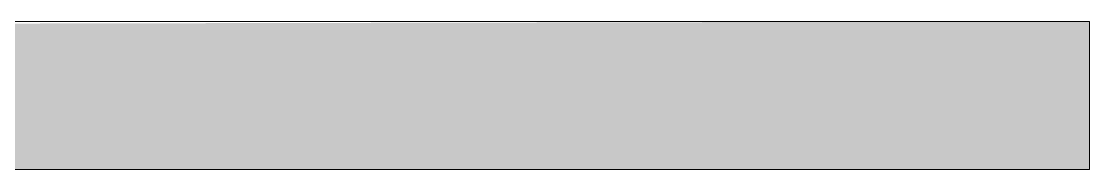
# Model space of a CAD drawing. Header units: inches. Extents: x -55396 to -733, y -290 to 853.
# Drawn here: x -16925.59 to -16900.34, y 290.5 to 294 of the extents above; entities that cross this region are included whole.
import ezdxf

# ---------------------------------------------------------------- set-up
doc = ezdxf.new("R2010")
doc.units = ezdxf.units.IN
doc.header["$MEASUREMENT"] = 0
doc.layers.add('Q-SPCQ', color=91, linetype='Continuous', lineweight=9)

# ---------------------------------------------------------------- blocks, each defined once
blk = doc.blocks.new('Basketball_Backstop-Performance_Sports_Systems-3103-Ceiling_Hung - 27_-0_ to 27_-11 7_8_-652462-Section 1')
at = {"layer": 'Q-SPCQ'}
h = blk.add_hatch(color=256, dxfattribs=at)
h.paths.add_polyline_path([(21398.605, 292.25), (21398.417, 292.476), (21398.303, 292.25), (21398.553, 292.25)], flags=0)
h.paths.add_polyline_path([(21416.766, 292.25), (21428.428, 292.25), (21428.428, 294), (21398.613, 293.94), (21398.644, 292.25), (21411.924, 292.25)], flags=0)
h.paths.add_polyline_path([(21398.211, 292.25), (21398.251, 292.25), (21398.251, 292.339)], flags=0)
h.paths.add_polyline_path([(21392.557, 292.25), (21398.211, 292.25), (21398.193, 294), (21368.428, 293.94), (21368.428, 292.25), (21387.716, 292.25)], flags=0)
h = blk.add_hatch(color=256, dxfattribs=at)
h.paths.add_polyline_path([(21428.428, 290.5), (21428.428, 292.25), (21398.669, 292.25), (21398.669, 290.5), (21399.303, 290.56), (21399.303, 291), (21399.49, 291), (21399.49, 290.5), (21407.083, 290.5)], flags=0)
h.paths.add_polyline_path([(21397.365, 290.5), (21397.399, 291), (21397.553, 291), (21397.553, 290.5), (21398.186, 290.56), (21398.186, 292.25), (21368.428, 292.25), (21368.428, 290.5), (21394.978, 290.5)], flags=0)
for p, q in [((21428.428, 294), (21398.558, 294)), ((21428.428, 294), (21428.428, 292.25)), ((21428.428, 292.25), (21428.428, 290.5)), ((21399.49, 290.5), (21428.428, 290.5))]:
    blk.add_line(p, q, dxfattribs=at)

msp = doc.modelspace()

# ---------------------------------------------------------------- block references
at = {"layer": 'Q-SPCQ'}
msp.add_blockref('Basketball_Backstop-Performance_Sports_Systems-3103-Ceiling_Hung - 27_-0_ to 27_-11 7_8_-652462-Section 1', (-38328.771, 0), dxfattribs=at)

doc.saveas('drawing.dxf')
